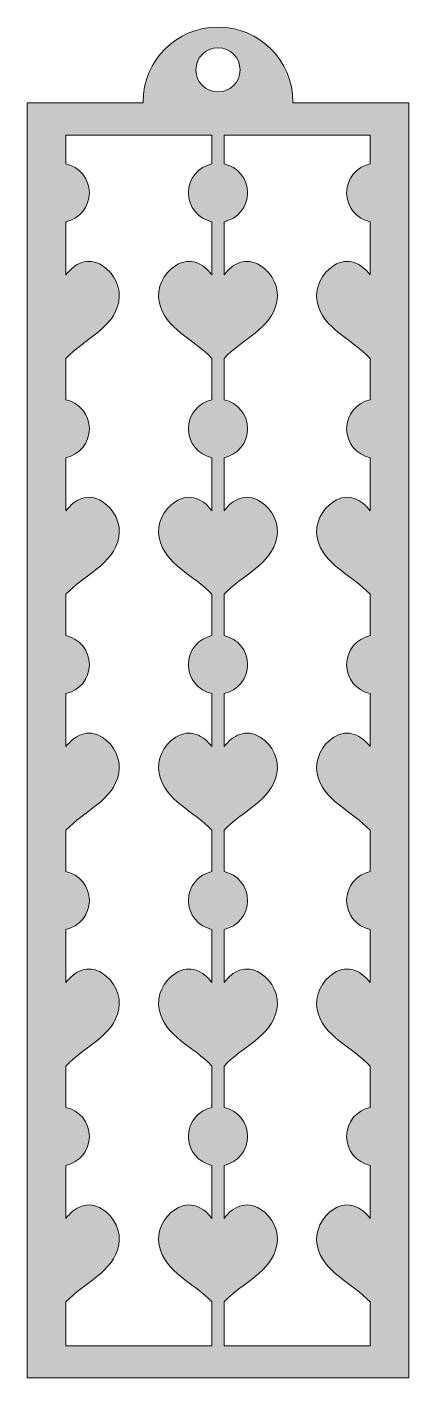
# Model space of a CAD drawing. Extents: x 1260 to 1740, y -1390 to 310.
import ezdxf

# ---------------------------------------------------------------- set-up
doc = ezdxf.new("R2010")
doc.units = 0
doc.header["$MEASUREMENT"] = 0
doc.layers.add('Layer 1', color=7, linetype='Continuous')

msp = doc.modelspace()

# ---------------------------------------------------------------- hatches: boundary and pattern name
at = {"layer": 'Layer 1', "true_color": 0x231f20}
h = msp.add_hatch(color=250, dxfattribs=at)
h.dxf.hatch_style = 2
edge = h.paths.add_edge_path()
edge.add_spline(control_points=[(1594.1, 214.6), (1594.1, 215), (1594.1, 215.4), (1594.1, 215.8), (1594.1, 267.8), (1551.9, 310), (1499.9, 310), (1447.9, 310), (1405.7, 267.8), (1405.7, 215.8), (1405.7, 215.4), (1405.7, 215), (1405.7, 214.6), (1405.7, 214.6), (1259.7, 214.6), (1259.7, 214.6), (1259.7, 214.6), (1259.7, -1389.6), (1259.7, -1389.6), (1259.7, -1389.6), (1740.1, -1389.6), (1740.1, -1389.6), (1740.1, -1389.6), (1740.1, 214.6), (1740.1, 214.6), (1740.1, 214.6), (1594.1, 214.6), (1594.1, 214.6)], knot_values=[0, 0, 0, 0, 1, 1, 1, 2, 2, 2, 3, 3, 3, 4, 4, 4, 5, 5, 5, 6, 6, 6, 7, 7, 7, 8, 8, 8, 9, 9, 9, 9], degree=3, periodic=1)
edge = h.paths.add_edge_path()
edge.add_spline(control_points=[(1584.4, 174), (1584.4, 174), (1691.1, 174), (1691.1, 174), (1691.1, 174), (1691.1, 137.8), (1691.1, 137.8), (1674.2, 134.2), (1661.6, 119.3), (1661.6, 101.4), (1661.6, 83.5), (1674.2, 68.5), (1691.1, 65), (1691.1, 65), (1691.1, -1.8), (1691.1, -1.8), (1680.6, 12.2), (1663.7, 21.5), (1645.6, 10), (1629.9, 0), (1621.3, -18.2), (1624.7, -35.6), (1631.4, -69.8), (1669.1, -82.8), (1691.1, -107), (1691.1, -107), (1691.1, -159), (1691.1, -159), (1674.2, -162.5), (1661.6, -177.5), (1661.6, -195.4), (1661.6, -213.3), (1674.2, -228.2), (1691.1, -231.8), (1691.1, -231.8), (1691.1, -298.5), (1691.1, -298.5), (1680.6, -284.6), (1663.7, -275.3), (1645.6, -286.8), (1629.9, -296.8), (1621.3, -314.9), (1624.7, -332.3), (1631.4, -366.6), (1669.1, -379.5), (1691.1, -403.7), (1691.1, -403.7), (1691.1, -455.7), (1691.1, -455.7), (1674.2, -459.3), (1661.6, -474.2), (1661.6, -492.2), (1661.6, -510.1), (1674.2, -525), (1691.1, -528.6), (1691.1, -528.6), (1691.1, -595.3), (1691.1, -595.3), (1680.6, -581.4), (1663.7, -572.1), (1645.6, -583.5), (1629.9, -593.5), (1621.3, -611.7), (1624.7, -629.1), (1631.4, -663.4), (1669.1, -676.3), (1691.1, -700.5), (1691.1, -700.5), (1691.1, -752.5), (1691.1, -752.5), (1674.2, -756.1), (1661.6, -771), (1661.6, -788.9), (1661.6, -806.8), (1674.2, -821.8), (1691.1, -825.3), (1691.1, -825.3), (1691.1, -892.1), (1691.1, -892.1), (1680.6, -878.1), (1663.7, -868.8), (1645.6, -880.3), (1629.9, -890.3), (1621.3, -908.5), (1624.7, -925.9), (1631.4, -960.1), (1669.1, -973), (1691.1, -997.2), (1691.1, -997.2), (1691.1, -1049.3), (1691.1, -1049.3), (1674.2, -1052.8), (1661.6, -1067.8), (1661.6, -1085.7), (1661.6, -1103.6), (1674.2, -1118.5), (1691.1, -1122.1), (1691.1, -1122.1), (1691.1, -1188.8), (1691.1, -1188.8), (1680.6, -1174.9), (1663.7, -1165.6), (1645.6, -1177.1), (1629.9, -1187.1), (1621.3, -1205.2), (1624.7, -1222.6), (1631.4, -1256.9), (1669.1, -1269.8), (1691.1, -1294), (1691.1, -1294), (1691.1, -1349), (1691.1, -1349), (1691.1, -1349), (1507.6, -1349), (1507.6, -1349), (1507.6, -1349), (1507.6, -1294), (1507.6, -1294), (1529.6, -1269.8), (1567.2, -1256.9), (1573.9, -1222.6), (1577.3, -1205.2), (1568.8, -1187.1), (1553.1, -1177.1), (1535, -1165.6), (1518.1, -1174.9), (1507.6, -1188.8), (1507.6, -1188.8), (1507.6, -1122.1), (1507.6, -1122.1), (1524.5, -1118.5), (1537.1, -1103.6), (1537.1, -1085.7), (1537.1, -1067.8), (1524.5, -1052.8), (1507.6, -1049.3), (1507.6, -1049.3), (1507.6, -997.2), (1507.6, -997.2), (1529.6, -973), (1567.2, -960.1), (1573.9, -925.9), (1577.3, -908.5), (1568.8, -890.3), (1553.1, -880.3), (1535, -868.8), (1518.1, -878.1), (1507.6, -892.1), (1507.6, -892.1), (1507.6, -825.3), (1507.6, -825.3), (1524.5, -821.8), (1537.1, -806.8), (1537.1, -788.9), (1537.1, -771), (1524.5, -756.1), (1507.6, -752.5), (1507.6, -752.5), (1507.6, -700.5), (1507.6, -700.5), (1529.6, -676.3), (1567.2, -663.4), (1573.9, -629.1), (1577.3, -611.7), (1568.8, -593.5), (1553.1, -583.5), (1535, -572.1), (1518.1, -581.4), (1507.6, -595.3), (1507.6, -595.3), (1507.6, -528.6), (1507.6, -528.6), (1524.5, -525), (1537.1, -510.1), (1537.1, -492.2), (1537.1, -474.2), (1524.5, -459.3), (1507.6, -455.7), (1507.6, -455.7), (1507.6, -403.7), (1507.6, -403.7), (1529.6, -379.5), (1567.2, -366.6), (1573.9, -332.3), (1577.3, -314.9), (1568.8, -296.8), (1553.1, -286.8), (1535, -275.3), (1518.1, -284.6), (1507.6, -298.5), (1507.6, -298.5), (1507.6, -231.8), (1507.6, -231.8), (1524.5, -228.2), (1537.1, -213.3), (1537.1, -195.4), (1537.1, -177.5), (1524.5, -162.5), (1507.6, -159), (1507.6, -159), (1507.6, -107), (1507.6, -107), (1529.6, -82.8), (1567.2, -69.8), (1573.9, -35.6), (1577.3, -18.2), (1568.8, 0), (1553.1, 10), (1535, 21.5), (1518.1, 12.2), (1507.6, -1.8), (1507.6, -1.8), (1507.6, 65), (1507.6, 65), (1524.5, 68.5), (1537.1, 83.5), (1537.1, 101.4), (1537.1, 119.3), (1524.5, 134.2), (1507.6, 137.8), (1507.6, 137.8), (1507.6, 174), (1507.6, 174), (1507.6, 174), (1584.4, 174), (1584.4, 174)], knot_values=[0, 0, 0, 0, 1, 1, 1, 2, 2, 2, 3, 3, 3, 4, 4, 4, 5, 5, 5, 6, 6, 6, 7, 7, 7, 8, 8, 8, 9, 9, 9, 10, 10, 10, 11, 11, 11, 12, 12, 12, 13, 13, 13, 14, 14, 14, 15, 15, 15, 16, 16, 16, 17, 17, 17, 18, 18, 18, 19, 19, 19, 20, 20, 20, 21, 21, 21, 22, 22, 22, 23, 23, 23, 24, 24, 24, 25, 25, 25, 26, 26, 26, 27, 27, 27, 28, 28, 28, 29, 29, 29, 30, 30, 30, 31, 31, 31, 32, 32, 32, 33, 33, 33, 34, 34, 34, 35, 35, 35, 36, 36, 36, 37, 37, 37, 38, 38, 38, 39, 39, 39, 40, 40, 40, 41, 41, 41, 42, 42, 42, 43, 43, 43, 44, 44, 44, 45, 45, 45, 46, 46, 46, 47, 47, 47, 48, 48, 48, 49, 49, 49, 50, 50, 50, 51, 51, 51, 52, 52, 52, 53, 53, 53, 54, 54, 54, 55, 55, 55, 56, 56, 56, 57, 57, 57, 58, 58, 58, 59, 59, 59, 60, 60, 60, 61, 61, 61, 62, 62, 62, 63, 63, 63, 64, 64, 64, 65, 65, 65, 66, 66, 66, 67, 67, 67, 68, 68, 68, 69, 69, 69, 70, 70, 70, 71, 71, 71, 72, 72, 72, 73, 73, 73, 74, 74, 74, 75, 75, 75, 75], degree=3, periodic=1)
edge = h.paths.add_edge_path()
edge.add_spline(control_points=[(1499.9, 283.9), (1515.3, 283.9), (1527.7, 271.5), (1527.7, 256.1), (1527.7, 240.7), (1515.3, 228.3), (1499.9, 228.3), (1484.5, 228.3), (1472.1, 240.7), (1472.1, 256.1), (1472.1, 271.5), (1484.5, 283.9), (1499.9, 283.9)], knot_values=[0, 0, 0, 0, 1, 1, 1, 2, 2, 2, 3, 3, 3, 4, 4, 4, 4], degree=3, periodic=1)
edge = h.paths.add_edge_path()
edge.add_spline(control_points=[(1415.4, 174), (1415.4, 174), (1492.2, 174), (1492.2, 174), (1492.2, 174), (1492.2, 137.8), (1492.2, 137.8), (1475.3, 134.2), (1462.7, 119.3), (1462.7, 101.4), (1462.7, 83.5), (1475.3, 68.5), (1492.2, 65), (1492.2, 65), (1492.2, -1.8), (1492.2, -1.8), (1481.7, 12.2), (1464.8, 21.5), (1446.7, 10), (1431, 0), (1422.5, -18.2), (1425.9, -35.6), (1432.6, -69.8), (1470.2, -82.8), (1492.2, -107), (1492.2, -107), (1492.2, -159), (1492.2, -159), (1475.3, -162.5), (1462.7, -177.5), (1462.7, -195.4), (1462.7, -213.3), (1475.3, -228.2), (1492.2, -231.8), (1492.2, -231.8), (1492.2, -298.5), (1492.2, -298.5), (1481.7, -284.6), (1464.8, -275.3), (1446.7, -286.8), (1431, -296.8), (1422.5, -314.9), (1425.9, -332.3), (1432.6, -366.6), (1470.2, -379.5), (1492.2, -403.7), (1492.2, -403.7), (1492.2, -455.7), (1492.2, -455.7), (1475.3, -459.3), (1462.7, -474.2), (1462.7, -492.2), (1462.7, -510.1), (1475.3, -525), (1492.2, -528.6), (1492.2, -528.6), (1492.2, -595.3), (1492.2, -595.3), (1481.7, -581.4), (1464.8, -572.1), (1446.7, -583.5), (1431, -593.5), (1422.5, -611.7), (1425.9, -629.1), (1432.6, -663.4), (1470.2, -676.3), (1492.2, -700.5), (1492.2, -700.5), (1492.2, -752.5), (1492.2, -752.5), (1475.3, -756.1), (1462.7, -771), (1462.7, -788.9), (1462.7, -806.8), (1475.3, -821.8), (1492.2, -825.3), (1492.2, -825.3), (1492.2, -892.1), (1492.2, -892.1), (1481.7, -878.1), (1464.8, -868.8), (1446.7, -880.3), (1431, -890.3), (1422.5, -908.5), (1425.9, -925.9), (1432.6, -960.1), (1470.2, -973), (1492.2, -997.2), (1492.2, -997.2), (1492.2, -1049.3), (1492.2, -1049.3), (1475.3, -1052.8), (1462.7, -1067.8), (1462.7, -1085.7), (1462.7, -1103.6), (1475.3, -1118.5), (1492.2, -1122.1), (1492.2, -1122.1), (1492.2, -1188.8), (1492.2, -1188.8), (1481.7, -1174.9), (1464.8, -1165.6), (1446.7, -1177.1), (1431, -1187.1), (1422.5, -1205.2), (1425.9, -1222.6), (1432.6, -1256.9), (1470.2, -1269.8), (1492.2, -1294), (1492.2, -1294), (1492.2, -1349), (1492.2, -1349), (1492.2, -1349), (1308.7, -1349), (1308.7, -1349), (1308.7, -1349), (1308.7, -1294), (1308.7, -1294), (1330.7, -1269.8), (1368.4, -1256.9), (1375, -1222.6), (1378.4, -1205.2), (1369.9, -1187.1), (1354.2, -1177.1), (1336.1, -1165.6), (1319.2, -1174.9), (1308.7, -1188.8), (1308.7, -1188.8), (1308.7, -1122.1), (1308.7, -1122.1), (1325.6, -1118.5), (1338.2, -1103.6), (1338.2, -1085.7), (1338.2, -1067.8), (1325.6, -1052.8), (1308.7, -1049.3), (1308.7, -1049.3), (1308.7, -997.2), (1308.7, -997.2), (1330.7, -973), (1368.4, -960.1), (1375, -925.9), (1378.4, -908.5), (1369.9, -890.3), (1354.2, -880.3), (1336.1, -868.8), (1319.2, -878.1), (1308.7, -892.1), (1308.7, -892.1), (1308.7, -825.3), (1308.7, -825.3), (1325.6, -821.8), (1338.2, -806.8), (1338.2, -788.9), (1338.2, -771), (1325.6, -756.1), (1308.7, -752.5), (1308.7, -752.5), (1308.7, -700.5), (1308.7, -700.5), (1330.7, -676.3), (1368.4, -663.4), (1375, -629.1), (1378.4, -611.7), (1369.9, -593.5), (1354.2, -583.5), (1336.1, -572.1), (1319.2, -581.4), (1308.7, -595.3), (1308.7, -595.3), (1308.7, -528.6), (1308.7, -528.6), (1325.6, -525), (1338.2, -510.1), (1338.2, -492.2), (1338.2, -474.2), (1325.6, -459.3), (1308.7, -455.7), (1308.7, -455.7), (1308.7, -403.7), (1308.7, -403.7), (1330.7, -379.5), (1368.4, -366.6), (1375, -332.3), (1378.4, -314.9), (1369.9, -296.8), (1354.2, -286.8), (1336.1, -275.3), (1319.2, -284.6), (1308.7, -298.5), (1308.7, -298.5), (1308.7, -231.8), (1308.7, -231.8), (1325.6, -228.2), (1338.2, -213.3), (1338.2, -195.4), (1338.2, -177.5), (1325.6, -162.5), (1308.7, -159), (1308.7, -159), (1308.7, -107), (1308.7, -107), (1330.7, -82.8), (1368.4, -69.8), (1375, -35.6), (1378.4, -18.2), (1369.9, 0), (1354.2, 10), (1336.1, 21.5), (1319.2, 12.2), (1308.7, -1.8), (1308.7, -1.8), (1308.7, 65), (1308.7, 65), (1325.6, 68.5), (1338.2, 83.5), (1338.2, 101.4), (1338.2, 119.3), (1325.6, 134.2), (1308.7, 137.8), (1308.7, 137.8), (1308.7, 174), (1308.7, 174), (1308.7, 174), (1415.4, 174), (1415.4, 174)], knot_values=[0, 0, 0, 0, 1, 1, 1, 2, 2, 2, 3, 3, 3, 4, 4, 4, 5, 5, 5, 6, 6, 6, 7, 7, 7, 8, 8, 8, 9, 9, 9, 10, 10, 10, 11, 11, 11, 12, 12, 12, 13, 13, 13, 14, 14, 14, 15, 15, 15, 16, 16, 16, 17, 17, 17, 18, 18, 18, 19, 19, 19, 20, 20, 20, 21, 21, 21, 22, 22, 22, 23, 23, 23, 24, 24, 24, 25, 25, 25, 26, 26, 26, 27, 27, 27, 28, 28, 28, 29, 29, 29, 30, 30, 30, 31, 31, 31, 32, 32, 32, 33, 33, 33, 34, 34, 34, 35, 35, 35, 36, 36, 36, 37, 37, 37, 38, 38, 38, 39, 39, 39, 40, 40, 40, 41, 41, 41, 42, 42, 42, 43, 43, 43, 44, 44, 44, 45, 45, 45, 46, 46, 46, 47, 47, 47, 48, 48, 48, 49, 49, 49, 50, 50, 50, 51, 51, 51, 52, 52, 52, 53, 53, 53, 54, 54, 54, 55, 55, 55, 56, 56, 56, 57, 57, 57, 58, 58, 58, 59, 59, 59, 60, 60, 60, 61, 61, 61, 62, 62, 62, 63, 63, 63, 64, 64, 64, 65, 65, 65, 66, 66, 66, 67, 67, 67, 68, 68, 68, 69, 69, 69, 70, 70, 70, 71, 71, 71, 72, 72, 72, 73, 73, 73, 74, 74, 74, 75, 75, 75, 75], degree=3, periodic=1)

# ---------------------------------------------------------------- linework, layer by layer
at = {"layer": 'Layer 1', "lineweight": 0}
for points, knots in [([(1594.1, 214.6), (1594.1, 215), (1594.1, 215.4), (1594.1, 215.8), (1594.1, 267.8), (1551.9, 310), (1499.9, 310), (1447.9, 310), (1405.7, 267.8), (1405.7, 215.8), (1405.7, 215.4), (1405.7, 215), (1405.7, 214.6), (1405.7, 214.6), (1259.7, 214.6), (1259.7, 214.6), (1259.7, 214.6), (1259.7, -1389.6), (1259.7, -1389.6), (1259.7, -1389.6), (1740.1, -1389.6), (1740.1, -1389.6), (1740.1, -1389.6), (1740.1, 214.6), (1740.1, 214.6), (1740.1, 214.6), (1594.1, 214.6), (1594.1, 214.6)], [0, 0, 0, 0, 1, 1, 1, 2, 2, 2, 3, 3, 3, 4, 4, 4, 5, 5, 5, 6, 6, 6, 7, 7, 7, 8, 8, 8, 9, 9, 9, 9]), ([(1499.9, 283.9), (1515.3, 283.9), (1527.7, 271.5), (1527.7, 256.1), (1527.7, 240.7), (1515.3, 228.3), (1499.9, 228.3), (1484.5, 228.3), (1472.1, 240.7), (1472.1, 256.1), (1472.1, 271.5), (1484.5, 283.9), (1499.9, 283.9)], [0, 0, 0, 0, 1, 1, 1, 2, 2, 2, 3, 3, 3, 4, 4, 4, 4]), ([(1415.4, 174), (1415.4, 174), (1492.2, 174), (1492.2, 174), (1492.2, 174), (1492.2, 137.8), (1492.2, 137.8), (1475.3, 134.2), (1462.7, 119.3), (1462.7, 101.4), (1462.7, 83.5), (1475.3, 68.5), (1492.2, 65), (1492.2, 65), (1492.2, -1.8), (1492.2, -1.8), (1481.7, 12.2), (1464.8, 21.5), (1446.7, 10), (1431, 0), (1422.5, -18.2), (1425.9, -35.6), (1432.6, -69.8), (1470.2, -82.8), (1492.2, -107), (1492.2, -107), (1492.2, -159), (1492.2, -159), (1475.3, -162.5), (1462.7, -177.5), (1462.7, -195.4), (1462.7, -213.3), (1475.3, -228.2), (1492.2, -231.8), (1492.2, -231.8), (1492.2, -298.5), (1492.2, -298.5), (1481.7, -284.6), (1464.8, -275.3), (1446.7, -286.8), (1431, -296.8), (1422.5, -314.9), (1425.9, -332.3), (1432.6, -366.6), (1470.2, -379.5), (1492.2, -403.7), (1492.2, -403.7), (1492.2, -455.7), (1492.2, -455.7), (1475.3, -459.3), (1462.7, -474.2), (1462.7, -492.2), (1462.7, -510.1), (1475.3, -525), (1492.2, -528.6), (1492.2, -528.6), (1492.2, -595.3), (1492.2, -595.3), (1481.7, -581.4), (1464.8, -572.1), (1446.7, -583.5), (1431, -593.5), (1422.5, -611.7), (1425.9, -629.1), (1432.6, -663.4), (1470.2, -676.3), (1492.2, -700.5), (1492.2, -700.5), (1492.2, -752.5), (1492.2, -752.5), (1475.3, -756.1), (1462.7, -771), (1462.7, -788.9), (1462.7, -806.8), (1475.3, -821.8), (1492.2, -825.3), (1492.2, -825.3), (1492.2, -892.1), (1492.2, -892.1), (1481.7, -878.1), (1464.8, -868.8), (1446.7, -880.3), (1431, -890.3), (1422.5, -908.5), (1425.9, -925.9), (1432.6, -960.1), (1470.2, -973), (1492.2, -997.2), (1492.2, -997.2), (1492.2, -1049.3), (1492.2, -1049.3), (1475.3, -1052.8), (1462.7, -1067.8), (1462.7, -1085.7), (1462.7, -1103.6), (1475.3, -1118.5), (1492.2, -1122.1), (1492.2, -1122.1), (1492.2, -1188.8), (1492.2, -1188.8), (1481.7, -1174.9), (1464.8, -1165.6), (1446.7, -1177.1), (1431, -1187.1), (1422.5, -1205.2), (1425.9, -1222.6), (1432.6, -1256.9), (1470.2, -1269.8), (1492.2, -1294), (1492.2, -1294), (1492.2, -1349), (1492.2, -1349), (1492.2, -1349), (1308.7, -1349), (1308.7, -1349), (1308.7, -1349), (1308.7, -1294), (1308.7, -1294), (1330.7, -1269.8), (1368.4, -1256.9), (1375, -1222.6), (1378.4, -1205.2), (1369.9, -1187.1), (1354.2, -1177.1), (1336.1, -1165.6), (1319.2, -1174.9), (1308.7, -1188.8), (1308.7, -1188.8), (1308.7, -1122.1), (1308.7, -1122.1), (1325.6, -1118.5), (1338.2, -1103.6), (1338.2, -1085.7), (1338.2, -1067.8), (1325.6, -1052.8), (1308.7, -1049.3), (1308.7, -1049.3), (1308.7, -997.2), (1308.7, -997.2), (1330.7, -973), (1368.4, -960.1), (1375, -925.9), (1378.4, -908.5), (1369.9, -890.3), (1354.2, -880.3), (1336.1, -868.8), (1319.2, -878.1), (1308.7, -892.1), (1308.7, -892.1), (1308.7, -825.3), (1308.7, -825.3), (1325.6, -821.8), (1338.2, -806.8), (1338.2, -788.9), (1338.2, -771), (1325.6, -756.1), (1308.7, -752.5), (1308.7, -752.5), (1308.7, -700.5), (1308.7, -700.5), (1330.7, -676.3), (1368.4, -663.4), (1375, -629.1), (1378.4, -611.7), (1369.9, -593.5), (1354.2, -583.5), (1336.1, -572.1), (1319.2, -581.4), (1308.7, -595.3), (1308.7, -595.3), (1308.7, -528.6), (1308.7, -528.6), (1325.6, -525), (1338.2, -510.1), (1338.2, -492.2), (1338.2, -474.2), (1325.6, -459.3), (1308.7, -455.7), (1308.7, -455.7), (1308.7, -403.7), (1308.7, -403.7), (1330.7, -379.5), (1368.4, -366.6), (1375, -332.3), (1378.4, -314.9), (1369.9, -296.8), (1354.2, -286.8), (1336.1, -275.3), (1319.2, -284.6), (1308.7, -298.5), (1308.7, -298.5), (1308.7, -231.8), (1308.7, -231.8), (1325.6, -228.2), (1338.2, -213.3), (1338.2, -195.4), (1338.2, -177.5), (1325.6, -162.5), (1308.7, -159), (1308.7, -159), (1308.7, -107), (1308.7, -107), (1330.7, -82.8), (1368.4, -69.8), (1375, -35.6), (1378.4, -18.2), (1369.9, 0), (1354.2, 10), (1336.1, 21.5), (1319.2, 12.2), (1308.7, -1.8), (1308.7, -1.8), (1308.7, 65), (1308.7, 65), (1325.6, 68.5), (1338.2, 83.5), (1338.2, 101.4), (1338.2, 119.3), (1325.6, 134.2), (1308.7, 137.8), (1308.7, 137.8), (1308.7, 174), (1308.7, 174), (1308.7, 174), (1415.4, 174), (1415.4, 174)], [0, 0, 0, 0, 1, 1, 1, 2, 2, 2, 3, 3, 3, 4, 4, 4, 5, 5, 5, 6, 6, 6, 7, 7, 7, 8, 8, 8, 9, 9, 9, 10, 10, 10, 11, 11, 11, 12, 12, 12, 13, 13, 13, 14, 14, 14, 15, 15, 15, 16, 16, 16, 17, 17, 17, 18, 18, 18, 19, 19, 19, 20, 20, 20, 21, 21, 21, 22, 22, 22, 23, 23, 23, 24, 24, 24, 25, 25, 25, 26, 26, 26, 27, 27, 27, 28, 28, 28, 29, 29, 29, 30, 30, 30, 31, 31, 31, 32, 32, 32, 33, 33, 33, 34, 34, 34, 35, 35, 35, 36, 36, 36, 37, 37, 37, 38, 38, 38, 39, 39, 39, 40, 40, 40, 41, 41, 41, 42, 42, 42, 43, 43, 43, 44, 44, 44, 45, 45, 45, 46, 46, 46, 47, 47, 47, 48, 48, 48, 49, 49, 49, 50, 50, 50, 51, 51, 51, 52, 52, 52, 53, 53, 53, 54, 54, 54, 55, 55, 55, 56, 56, 56, 57, 57, 57, 58, 58, 58, 59, 59, 59, 60, 60, 60, 61, 61, 61, 62, 62, 62, 63, 63, 63, 64, 64, 64, 65, 65, 65, 66, 66, 66, 67, 67, 67, 68, 68, 68, 69, 69, 69, 70, 70, 70, 71, 71, 71, 72, 72, 72, 73, 73, 73, 74, 74, 74, 75, 75, 75, 75]), ([(1584.4, 174), (1584.4, 174), (1691.1, 174), (1691.1, 174), (1691.1, 174), (1691.1, 137.8), (1691.1, 137.8), (1674.2, 134.2), (1661.6, 119.3), (1661.6, 101.4), (1661.6, 83.5), (1674.2, 68.5), (1691.1, 65), (1691.1, 65), (1691.1, -1.8), (1691.1, -1.8), (1680.6, 12.2), (1663.7, 21.5), (1645.6, 10), (1629.9, 0), (1621.3, -18.2), (1624.7, -35.6), (1631.4, -69.8), (1669.1, -82.8), (1691.1, -107), (1691.1, -107), (1691.1, -159), (1691.1, -159), (1674.2, -162.5), (1661.6, -177.5), (1661.6, -195.4), (1661.6, -213.3), (1674.2, -228.2), (1691.1, -231.8), (1691.1, -231.8), (1691.1, -298.5), (1691.1, -298.5), (1680.6, -284.6), (1663.7, -275.3), (1645.6, -286.8), (1629.9, -296.8), (1621.3, -314.9), (1624.7, -332.3), (1631.4, -366.6), (1669.1, -379.5), (1691.1, -403.7), (1691.1, -403.7), (1691.1, -455.7), (1691.1, -455.7), (1674.2, -459.3), (1661.6, -474.2), (1661.6, -492.2), (1661.6, -510.1), (1674.2, -525), (1691.1, -528.6), (1691.1, -528.6), (1691.1, -595.3), (1691.1, -595.3), (1680.6, -581.4), (1663.7, -572.1), (1645.6, -583.5), (1629.9, -593.5), (1621.3, -611.7), (1624.7, -629.1), (1631.4, -663.4), (1669.1, -676.3), (1691.1, -700.5), (1691.1, -700.5), (1691.1, -752.5), (1691.1, -752.5), (1674.2, -756.1), (1661.6, -771), (1661.6, -788.9), (1661.6, -806.8), (1674.2, -821.8), (1691.1, -825.3), (1691.1, -825.3), (1691.1, -892.1), (1691.1, -892.1), (1680.6, -878.1), (1663.7, -868.8), (1645.6, -880.3), (1629.9, -890.3), (1621.3, -908.5), (1624.7, -925.9), (1631.4, -960.1), (1669.1, -973), (1691.1, -997.2), (1691.1, -997.2), (1691.1, -1049.3), (1691.1, -1049.3), (1674.2, -1052.8), (1661.6, -1067.8), (1661.6, -1085.7), (1661.6, -1103.6), (1674.2, -1118.5), (1691.1, -1122.1), (1691.1, -1122.1), (1691.1, -1188.8), (1691.1, -1188.8), (1680.6, -1174.9), (1663.7, -1165.6), (1645.6, -1177.1), (1629.9, -1187.1), (1621.3, -1205.2), (1624.7, -1222.6), (1631.4, -1256.9), (1669.1, -1269.8), (1691.1, -1294), (1691.1, -1294), (1691.1, -1349), (1691.1, -1349), (1691.1, -1349), (1507.6, -1349), (1507.6, -1349), (1507.6, -1349), (1507.6, -1294), (1507.6, -1294), (1529.6, -1269.8), (1567.2, -1256.9), (1573.9, -1222.6), (1577.3, -1205.2), (1568.8, -1187.1), (1553.1, -1177.1), (1535, -1165.6), (1518.1, -1174.9), (1507.6, -1188.8), (1507.6, -1188.8), (1507.6, -1122.1), (1507.6, -1122.1), (1524.5, -1118.5), (1537.1, -1103.6), (1537.1, -1085.7), (1537.1, -1067.8), (1524.5, -1052.8), (1507.6, -1049.3), (1507.6, -1049.3), (1507.6, -997.2), (1507.6, -997.2), (1529.6, -973), (1567.2, -960.1), (1573.9, -925.9), (1577.3, -908.5), (1568.8, -890.3), (1553.1, -880.3), (1535, -868.8), (1518.1, -878.1), (1507.6, -892.1), (1507.6, -892.1), (1507.6, -825.3), (1507.6, -825.3), (1524.5, -821.8), (1537.1, -806.8), (1537.1, -788.9), (1537.1, -771), (1524.5, -756.1), (1507.6, -752.5), (1507.6, -752.5), (1507.6, -700.5), (1507.6, -700.5), (1529.6, -676.3), (1567.2, -663.4), (1573.9, -629.1), (1577.3, -611.7), (1568.8, -593.5), (1553.1, -583.5), (1535, -572.1), (1518.1, -581.4), (1507.6, -595.3), (1507.6, -595.3), (1507.6, -528.6), (1507.6, -528.6), (1524.5, -525), (1537.1, -510.1), (1537.1, -492.2), (1537.1, -474.2), (1524.5, -459.3), (1507.6, -455.7), (1507.6, -455.7), (1507.6, -403.7), (1507.6, -403.7), (1529.6, -379.5), (1567.2, -366.6), (1573.9, -332.3), (1577.3, -314.9), (1568.8, -296.8), (1553.1, -286.8), (1535, -275.3), (1518.1, -284.6), (1507.6, -298.5), (1507.6, -298.5), (1507.6, -231.8), (1507.6, -231.8), (1524.5, -228.2), (1537.1, -213.3), (1537.1, -195.4), (1537.1, -177.5), (1524.5, -162.5), (1507.6, -159), (1507.6, -159), (1507.6, -107), (1507.6, -107), (1529.6, -82.8), (1567.2, -69.8), (1573.9, -35.6), (1577.3, -18.2), (1568.8, 0), (1553.1, 10), (1535, 21.5), (1518.1, 12.2), (1507.6, -1.8), (1507.6, -1.8), (1507.6, 65), (1507.6, 65), (1524.5, 68.5), (1537.1, 83.5), (1537.1, 101.4), (1537.1, 119.3), (1524.5, 134.2), (1507.6, 137.8), (1507.6, 137.8), (1507.6, 174), (1507.6, 174), (1507.6, 174), (1584.4, 174), (1584.4, 174)], [0, 0, 0, 0, 1, 1, 1, 2, 2, 2, 3, 3, 3, 4, 4, 4, 5, 5, 5, 6, 6, 6, 7, 7, 7, 8, 8, 8, 9, 9, 9, 10, 10, 10, 11, 11, 11, 12, 12, 12, 13, 13, 13, 14, 14, 14, 15, 15, 15, 16, 16, 16, 17, 17, 17, 18, 18, 18, 19, 19, 19, 20, 20, 20, 21, 21, 21, 22, 22, 22, 23, 23, 23, 24, 24, 24, 25, 25, 25, 26, 26, 26, 27, 27, 27, 28, 28, 28, 29, 29, 29, 30, 30, 30, 31, 31, 31, 32, 32, 32, 33, 33, 33, 34, 34, 34, 35, 35, 35, 36, 36, 36, 37, 37, 37, 38, 38, 38, 39, 39, 39, 40, 40, 40, 41, 41, 41, 42, 42, 42, 43, 43, 43, 44, 44, 44, 45, 45, 45, 46, 46, 46, 47, 47, 47, 48, 48, 48, 49, 49, 49, 50, 50, 50, 51, 51, 51, 52, 52, 52, 53, 53, 53, 54, 54, 54, 55, 55, 55, 56, 56, 56, 57, 57, 57, 58, 58, 58, 59, 59, 59, 60, 60, 60, 61, 61, 61, 62, 62, 62, 63, 63, 63, 64, 64, 64, 65, 65, 65, 66, 66, 66, 67, 67, 67, 68, 68, 68, 69, 69, 69, 70, 70, 70, 71, 71, 71, 72, 72, 72, 73, 73, 73, 74, 74, 74, 75, 75, 75, 75])]:
    msp.add_open_spline(points, degree=3, knots=knots, dxfattribs=at)

doc.saveas('drawing.dxf')
